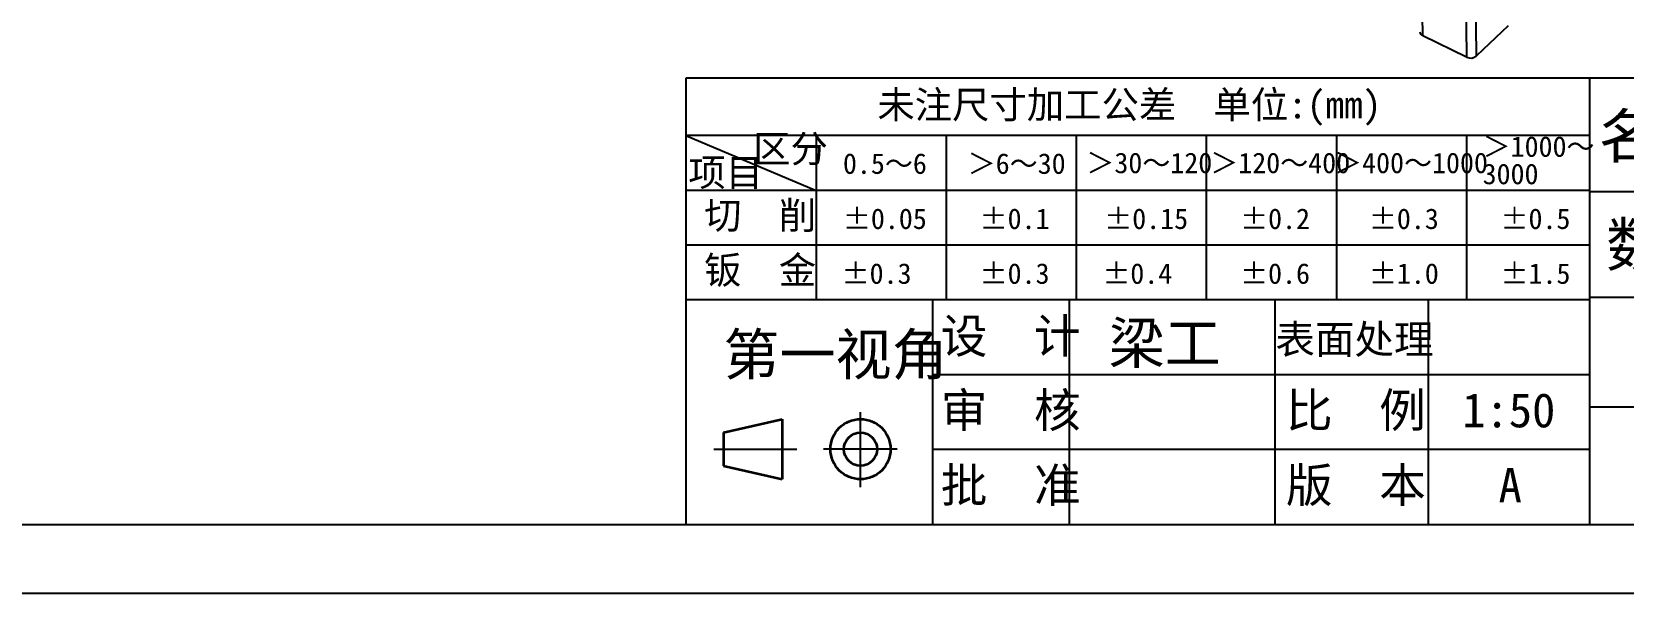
# Model space of a CAD drawing. Header units: millimetres. Extents: x 0 to 14850, y 0 to 10500.
# Drawn here: x 5002 to 10816, y 0 to 2049 of the extents above; entities that cross this region are included whole.
import ezdxf

# ---------------------------------------------------------------- set-up
doc = ezdxf.new("R2010")
doc.units = ezdxf.units.MM
doc.header["$LTSCALE"] = 50
doc.linetypes.add('CENTERX2', pattern=[20.32, 12.7, -2.54, 2.54, -2.54])
doc.layers.add('粗实线', color=7, linetype='Continuous', lineweight=35)
doc.layers.add('细实线', color=7, linetype='Continuous')
doc.styles.add('SLDTEXTSTYLE0', font='', dxfattribs={"bigfont": 'bigfont'})
doc.styles.add('SLDTEXTSTYLE1', font='', dxfattribs={"bigfont": 'bigfont'})
doc.styles.add('SLDTEXTSTYLE2', font='')
doc.styles.add('SLDTEXTSTYLE3', font='', dxfattribs={"bigfont": 'bigfont'})
doc.styles.get('SLDTEXTSTYLE0').set_extended_font_data('宋体')
doc.styles.get('SLDTEXTSTYLE1').set_extended_font_data('宋体', bold=True)
doc.styles.get('SLDTEXTSTYLE2').set_extended_font_data('宋体')
doc.styles.get('SLDTEXTSTYLE3').set_extended_font_data('新宋体')

# ---------------------------------------------------------------- blocks, each defined once
blk = doc.blocks.new('块1')
at = {"layer": '粗实线'}
for p, q in [((35.8, 198.5), (249.5, 247.9)), ((249.5, 247.9), (249.5, 28.5)), ((35.8, 198.5), (35.8, 77.9)), ((35.8, 77.9), (249.5, 28.5))]:
    blk.add_line(p, q, dxfattribs=at)
for radius in [109.7, 60.3]:
    blk.add_circle((535.5, 138.2), radius, dxfattribs=at)
at = {"layer": '细实线', "linetype": 'CENTERX2'}
for p, q in [((535.5, 0), (535.5, 272.9)), ((0, 138.2), (302.6, 138.2)), ((669.3, 138.2), (400.8, 138.2))]:
    blk.add_line(p, q, dxfattribs=at)
blk = doc.blocks.new('SW_NOTE_0_1')
at = {"layer": '细实线', "color": 0, "char_height": 75, "attachment_point": 1}
for s, insert, style in [('＞1000～', (0, 87.3), 'SLDTEXTSTYLE0'), ('3000', (0, -12.7), 'SLDTEXTSTYLE2')]:
    blk.add_mtext(s, dxfattribs=dict(at, insert=insert, style=style))

msp = doc.modelspace()

# ---------------------------------------------------------------- linework, layer by layer
for p, q in [((10226.6, 3053.2), (10240, 1956.4)), ((10277.3, 1960.7), (10263.8, 3057.5)), ((10080.8, 2034), (10079.9, 2109.6)), ((10392.7, 2070.1), (10277.3, 1960.7)), ((10240, 1956.4), (10080.8, 2034)), ((14600, 1880), (7390, 1880)), ((7390, 1880), (7390, 250)), ((10689.7, 1880), (10689.7, 250)), ((10689.7, 1670), (7390, 1670)), ((7390, 1670), (7865, 1470)), ((7865, 1670), (7865, 1070)), ((8340, 1670), (8340, 1070)), ((8815, 1670), (8815, 1070)), ((9290, 1670), (9290, 1070)), ((9765, 1670), (9765, 1070)), ((10240, 1670), (10240, 1070)), ((10689.7, 1470), (7390, 1470)), ((10689.7, 1466.2), (14600, 1466.2)), ((10689.7, 1270), (7390, 1270)), ((10689.7, 1070), (7390, 1070)), ((8290, 1070), (8290, 250)), ((8790, 1070), (8790, 250)), ((9540, 1070), (9540, 250)), ((10100.7, 1070), (10100.7, 250)), ((10689.7, 1080), (14600, 1080)), ((8290, 797.5), (10689.7, 797.5)), ((10689.7, 680), (14600, 680)), ((8290, 525), (10689.7, 525)), ((750, 250), (14600, 250)), ((0, 0), (14850, 0))]:
    msp.add_line(p, q)
for centre, radius, start, end in [((10086.8, 2050), 17.1, 185.02618, 249.42362), ((10255.3, 1987.9), 35, 244.20881, 308.9722)]:
    msp.add_arc(centre, radius, start, end)

# ---------------------------------------------------------------- block references
for name, p in [('SW_NOTE_0_1', (10299.1, 1580.2)), ('块1', (7492, 387.3))]:
    msp.add_blockref(name, p)

# ---------------------------------------------------------------- texts
for s, insert, char_height, attachment_point, style in [('未注尺寸加工公差  单位:(mm)', (9009.2, 1832.8), 100, 2, 'SLDTEXTSTYLE0'), ('名称', (10723.3, 1747.5), 158.75, 1, 'SLDTEXTSTYLE1'), ('区分', (7635.5, 1672), 100, 1, 'SLDTEXTSTYLE0'), ('项目', (7399, 1585.2), 100, 1, 'SLDTEXTSTYLE0'), ('0.5～6', (7963.4, 1605.3), 75, 1, 'SLDTEXTSTYLE0'), ('＞6～30', (8418.9, 1605.3), 75, 1, 'SLDTEXTSTYLE0'), ('＞30～120', (8852.2, 1607.8), 75, 1, 'SLDTEXTSTYLE0'), ('＞120～400', (9304.6, 1607.8), 75, 1, 'SLDTEXTSTYLE0'), ('＞400～1000', (9756.7, 1607.8), 75, 1, 'SLDTEXTSTYLE0'), ('切  削', (7456.6, 1429), 100, 1, 'SLDTEXTSTYLE0'), ('±0.05', (7963.4, 1404), 75, 1, 'SLDTEXTSTYLE2'), ('±0.1', (8462.6, 1404), 75, 1, 'SLDTEXTSTYLE2'), ('±0.15', (8917.7, 1404), 75, 1, 'SLDTEXTSTYLE2'), ('±0.2', (9413.7, 1404), 75, 1, 'SLDTEXTSTYLE2'), ('±0.3', (9884, 1404), 75, 1, 'SLDTEXTSTYLE2'), ('±0.5', (10364.6, 1404), 75, 1, 'SLDTEXTSTYLE2'), ('数量', (10749.4, 1350.7), 158.75, 1, 'SLDTEXTSTYLE0'), ('钣  金', (7456.6, 1229), 100, 1, 'SLDTEXTSTYLE0'), ('±0.3', (7958.7, 1204), 75, 1, 'SLDTEXTSTYLE2'), ('±0.3', (8462.6, 1204), 75, 1, 'SLDTEXTSTYLE2'), ('±0.4', (8910.7, 1204), 75, 1, 'SLDTEXTSTYLE2'), ('±0.6', (9413.7, 1204), 75, 1, 'SLDTEXTSTYLE2'), ('±1.0', (9884, 1204), 75, 1, 'SLDTEXTSTYLE2'), ('±1.5', (10364.6, 1204), 75, 1, 'SLDTEXTSTYLE2'), ('设  计', (8320.3, 1001.2), 125, 1, 'SLDTEXTSTYLE0'), ('梁工', (9138.4, 987.9), 150, 2, 'SLDTEXTSTYLE3'), ('表面处理', (9542.5, 979.6), 105.83, 1, 'SLDTEXTSTYLE0'), ('第一视角', (7527, 946.2), 150, 1, 'SLDTEXTSTYLE0'), ('审  核', (8320.3, 730.1), 125, 1, 'SLDTEXTSTYLE0'), ('比  例', (9581, 730.1), 125, 1, 'SLDTEXTSTYLE0'), ('1:50', (10394.6, 730.1), 125, 2, 'SLDTEXTSTYLE2'), ('批  准', (8320.3, 456.8), 125, 1, 'SLDTEXTSTYLE0'), ('版  本', (9581, 456.8), 125, 1, 'SLDTEXTSTYLE0'), ('A', (10399.8, 456.8), 125, 2, 'SLDTEXTSTYLE2')]:
    msp.add_mtext(s, dxfattribs=dict(insert=insert, char_height=char_height, attachment_point=attachment_point, style=style))

doc.saveas('drawing.dxf')
